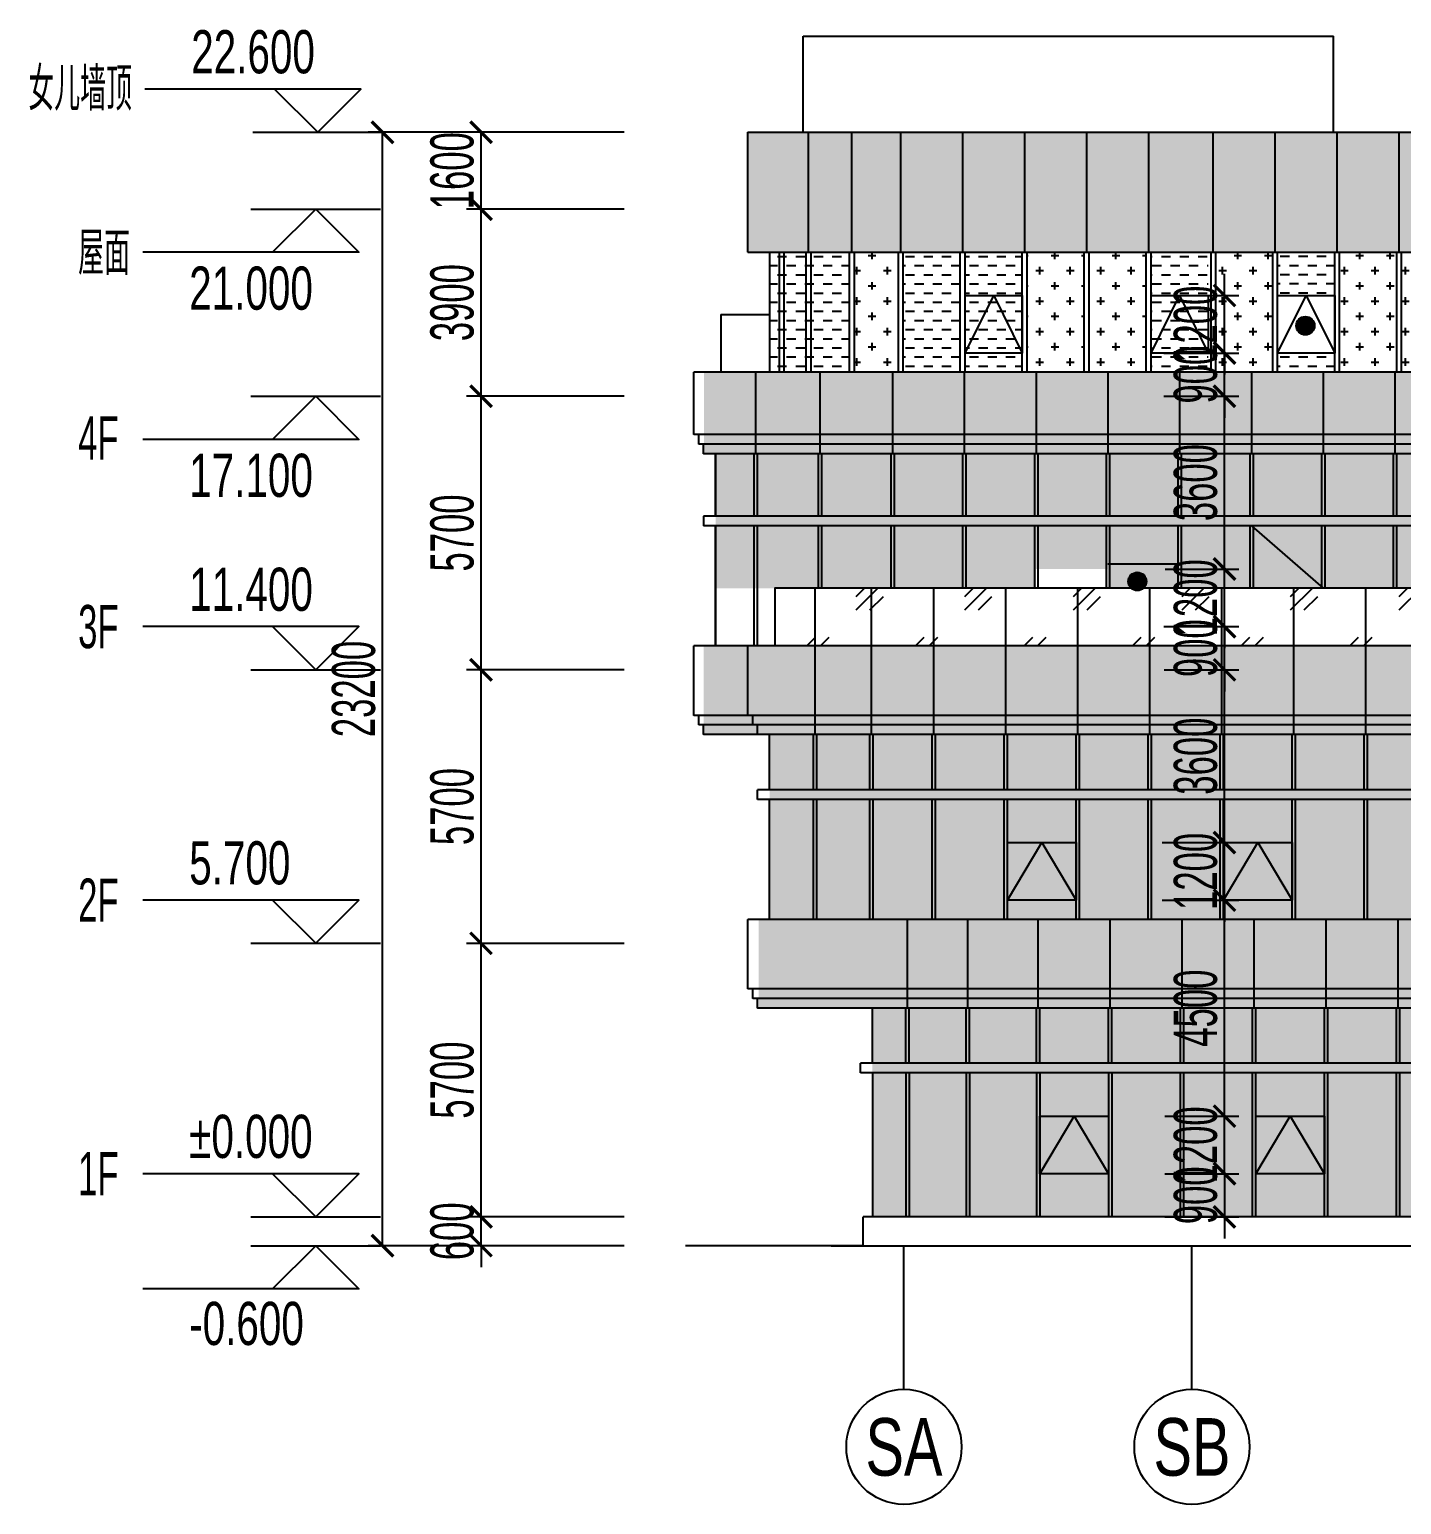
# Model space of a CAD drawing. Extents: x 1849385 to 2804940, y -773301 to -409130.
# Drawn here: x 2192906 to 2221490, y -601180 to -570446 of the extents above; entities that cross this region are included whole.
import ezdxf
from ezdxf.enums import TextEntityAlignment as Align

# ---------------------------------------------------------------- set-up
doc = ezdxf.new("R2010")
doc.units = 0
for name, color, linetype in [('#填充层', 8, 'Continuous'), ('#幕墙分格线-立面', 7, 'Continuous'), ('#文字', 2, 'Continuous'), ('#标注', 1, 'Continuous'), ('#结构边线+内凹外凸边线', 5, 'Continuous'), ('A-WALL-E', 7, 'Continuous'), ('dim', 7, 'Continuous'), ('L立面-粗线', 7, 'Continuous'), ('L立面-细线', 5, 'Continuous'), ('消防救援', 1, 'Continuous')]:
    doc.layers.add(name, color=color, linetype=linetype)
doc.styles.add('#文字', font='jrs.shx', dxfattribs={"width": 0.7, "bigfont": 'hztxt.shx'})
doc.styles.add('HZ', font='jrs.shx', dxfattribs={"width": 0.6, "bigfont": 'hztxt.shx'})
doc.styles.add('JHZX', font='jrs.shx', dxfattribs={"width": 0.6, "bigfont": 'jhz.shx'})
doc.styles.add('楷体', font='', dxfattribs={"width": 0.75})
doc.styles.get('楷体').set_extended_font_data('KaiTi_GB2312')
doc.dimstyles.new('JZBZ-300', dxfattribs={"dimscale": 300, "dimtxt": 3, "dimasz": 1.5, "dimexe": 1, "dimexo": 1, "dimgap": 0.5, "dimtad": 1, "dimdec": 0, "dimdsep": 46, "dimtxsty": 'JHZX', "dimblk1": 'ARCHTICK', "dimblk2": 'ARCHTICK', "dimsah": 1, "dimcen": 0, "dimclrd": 1, "dimclre": 1, "dimclrt": 2, "dimazin": 2, "dimtfac": 1, "dimtdec": 0, "dimtix": 1, "dimtmove": 0, "dimatfit": 3, "dimfxl": 0, "dimtolj": 1, "dimlwd": -1, "dimlwe": -1, "dimarcsym": 0})
pattern_1 = [(0, (-2211124.23, 595787.53), (317.5, 317.5), [158.75, -476.25]), (90, (-2211044.85, 595708.16), (-317.5, 317.5), [158.75, -476.25])]
pattern_2 = [(0, (-2207874.23, 572587.53), (190.5, 190.5), [190.5, -190.5])]

# ---------------------------------------------------------------- blocks, each defined once
blk = doc.blocks.new('*U6')
at = {"linetype": 'ByBlock'}
blk.add_line((0, -20), (0, -10.02375), dxfattribs=at)
blk.add_circle((0, -24), 4, dxfattribs=at)
at = {"color": 2, "linetype": 'ByBlock', "style": 'JHZX', "width": 0.75}
blk.add_attdef('AXES', text='', height=4, dxfattribs=at).set_placement((0, -24), align=Align.MIDDLE_CENTER)
blk = doc.blocks.new('A$C1BDD5639')
at = {"layer": '消防救援', "linetype": 'ByBlock'}
h = blk.add_hatch(color=256, dxfattribs=at)
h.dxf.hatch_style = 1
edge = h.paths.add_edge_path()
edge.add_arc((-283, 16), 191, 0, 360)
blk.add_circle((-283, 16), 191, dxfattribs=at)
blk = doc.blocks.new('A$C1b7c4d9e')
at = {"layer": '#标注', "color": 6, "ltscale": 300}
blk.add_lwpolyline([(-694, 0), (694, 0), (694, -1200), (-694, -1200)], close=True, dxfattribs=at)
blk.add_lwpolyline([(-694, -1200), (0, 0), (694, -1200)], dxfattribs=at)
blk = doc.blocks.new('A$C27fe7896')
at = {"layer": '#标注', "color": 6, "ltscale": 300}
for points in [[(-596, 0), (596, 0), (596, -1200), (-596, -1200), (-596, 0)], [(-596, -1200), (0, 0), (596, -1200)]]:
    blk.add_lwpolyline(points, dxfattribs=at)
blk = doc.blocks.new('A$C2a77c667')
at = {"layer": 'L立面-粗线'}
h = blk.add_hatch(dxfattribs=at)
h.set_pattern_fill('CROSS', color=8, scale=200)
h.set_pattern_definition(pattern_1)
h.paths.add_polyline_path([(-100, 20700), (-1038, 20700), (-1038, 18200), (-100, 18200)])
h = blk.add_hatch(dxfattribs=at)
h.set_pattern_fill('CROSS', color=8, scale=200)
h.set_pattern_definition(pattern_1)
h.paths.add_polyline_path([(3757, 20700), (2566, 20700), (2566, 18200), (3757, 18200)])
h = blk.add_hatch(dxfattribs=at)
h.set_pattern_fill('CROSS', color=8, scale=200)
h.set_pattern_definition(pattern_1)
h.paths.add_polyline_path([(5049, 20700), (3857, 20700), (3857, 18200), (5049, 18200)])
h = blk.add_hatch(dxfattribs=at)
h.set_pattern_fill('CROSS', color=8, scale=200)
h.set_pattern_definition(pattern_1)
h.paths.add_polyline_path([(7683, 20700), (6491, 20700), (6491, 18200), (7683, 18200)])
h = blk.add_hatch(dxfattribs=at)
h.set_pattern_fill('CROSS', color=8, scale=200)
h.set_pattern_definition(pattern_1)
h.paths.add_polyline_path([(10266, 20700), (9074, 20700), (9074, 18200), (10266, 18200)])
h = blk.add_hatch(dxfattribs=at)
h.set_pattern_fill('CROSS', color=8, scale=200)
h.set_pattern_definition(pattern_1)
h.paths.add_polyline_path([(11557, 20700), (10366, 20700), (10366, 18200), (11557, 18200)])
at = {"layer": '#幕墙分格线-立面'}
for p, q in [((-2100, 23200), (-2100, 25200)), ((-2100, 25200), (8950, 25200)), ((8950, 23200), (8950, 25200)), ((-3250, 20700), (-3250, 23200)), ((-3250, 23200), (46100, 23200)), ((-3250, 20700), (46100, 20700)), ((-2800, 20700), (-2800, 18200)), ((-2603, 20700), (-2603, 18200)), ((-2503, 20700), (-2503, 18200)), ((-2041, 20700), (-2041, 18200)), ((-1941, 20700), (-1941, 18200)), ((-1138, 20700), (-1138, 18200)), ((-1038, 20700), (-1038, 18200)), ((-117, 18200), (-117, 20700)), ((-17, 18200), (-17, 20700)), ((1174, 18200), (1174, 20700)), ((1274, 18200), (1274, 20700)), ((2466, 18200), (2466, 20700)), ((2566, 18200), (2566, 20700)), ((3757, 18200), (3757, 20700)), ((3857, 18200), (3857, 20700)), ((5049, 18200), (5049, 20700)), ((5149, 18200), (5149, 20700)), ((6391, 20700), (6391, 18200)), ((6491, 20700), (6491, 18200)), ((7683, 18200), (7683, 20700)), ((7783, 18200), (7783, 20700)), ((8974, 18200), (8974, 20700)), ((9074, 18200), (9074, 20700)), ((10266, 18200), (10266, 20700)), ((10366, 18200), (10366, 20700)), ((-3815, 19400), (-2800, 19400)), ((-3815, 19400), (-3815, 18200)), ((-4375, 16900), (-4375, 18200)), ((46100, 18200), (-4375, 18200)), ((-3096, 18200), (-3096, 16500)), ((-3096, 18200), (-3096, 16500)), ((-1750, 18200), (-1750, 16500)), ((-239, 18200), (-239, 16500)), ((1257, 18200), (1257, 16500)), ((2752, 18200), (2752, 16500)), ((4247, 18200), (4247, 16500)), ((5743, 18200), (5743, 16500)), ((7238, 18200), (7238, 16500)), ((8734, 18200), (8734, 16500)), ((10229, 18200), (10229, 16500)), ((46100, 16900), (-4375, 16900)), ((-4275, 16700), (-4275, 16900)), ((46045, 16700), (-4275, 16700)), ((-4175, 16500), (-4175, 16700)), ((45895, 16500), (-4175, 16500)), ((-3925, 15200), (-3925, 16500)), ((-3925, 16500), (-3925, 15200)), ((-3131, 16500), (-3131, 15200)), ((-3131, 16500), (-3131, 15200)), ((-3061, 16500), (-3061, 15200)), ((-3061, 16500), (-3061, 15200)), ((-1785, 16500), (-1785, 15200)), ((-1715, 16500), (-1715, 15200)), ((-274, 16500), (-274, 15200)), ((-204, 16500), (-204, 15200)), ((1222, 16500), (1222, 15200)), ((1292, 16500), (1292, 15200)), ((2717, 16500), (2717, 15200)), ((2787, 16500), (2787, 15200)), ((4212, 16500), (4212, 15200)), ((4282, 16500), (4282, 15200)), ((5708, 16500), (5708, 15200)), ((5778, 16500), (5778, 15200)), ((7203, 16500), (7203, 15200)), ((7273, 16500), (7273, 15200)), ((8699, 16500), (8699, 15200)), ((8769, 16500), (8769, 15200)), ((10194, 16500), (10194, 15200)), ((10264, 16500), (10264, 15200)), ((-4175, 15200), (-4175, 15000)), ((45900, 15200), (-4175, 15200)), ((45900, 15000), (-4175, 15000)), ((-3925, 12500), (-3925, 15000)), ((-3925, 15000), (-3925, 12500)), ((-3131, 15000), (-3131, 12500)), ((-3131, 15000), (-3131, 12500)), ((-3061, 15000), (-3061, 12500)), ((-3061, 15000), (-3061, 12500)), ((-1785, 15000), (-1785, 13700)), ((-1715, 15000), (-1715, 13700)), ((-274, 15000), (-274, 13700)), ((-204, 15000), (-204, 13700)), ((1222, 15000), (1222, 13700)), ((1292, 15000), (1292, 13700)), ((2717, 15000), (2717, 13700)), ((2787, 15000), (2787, 13700)), ((4212, 15000), (4212, 13700)), ((4282, 15000), (4282, 13700)), ((5708, 15000), (5708, 13700)), ((5778, 15000), (5778, 13700)), ((7203, 15000), (7203, 13700)), ((7273, 15000), (7273, 13700)), ((8699, 15000), (8699, 13700)), ((8769, 15000), (8769, 13700)), ((10194, 15000), (10194, 13700)), ((10264, 15000), (10264, 13700)), ((-1850, 12500), (-1850, 13700)), ((-678, 12500), (-678, 13700)), ((625, 12500), (625, 13700)), ((2125, 12500), (2125, 13700)), ((3625, 12500), (3625, 13700)), ((5125, 12500), (5125, 13700)), ((6625, 12500), (6625, 13700)), ((8125, 12500), (8125, 13700)), ((9625, 12500), (9625, 13700)), ((-4375, 11050), (-4375, 12500)), ((50200, 12500), (-4375, 12500)), ((-3250, 11050), (-3250, 12500)), ((-1850, 10650), (-1850, 12500)), ((-678, 10650), (-678, 12500)), ((625, 10650), (625, 12500)), ((2125, 10650), (2125, 12500)), ((3625, 10650), (3625, 12500)), ((5125, 10650), (5125, 12500)), ((6625, 10650), (6625, 12500)), ((8125, 10650), (8125, 12500)), ((9625, 10650), (9625, 12500)), ((50200, 11050), (-4375, 11050)), ((-4275, 10850), (-4275, 11050)), ((50200, 10850), (-4275, 10850)), ((-4175, 10650), (-4175, 10850)), ((-3150, 10850), (-3150, 11050)), ((-3050, 10650), (-3050, 10850)), ((50200, 10650), (-4175, 10650)), ((-2800, 9500), (-2800, 10650)), ((-1885, 9500), (-1885, 10650)), ((-1815, 9500), (-1815, 10650)), ((-713, 9500), (-713, 10650)), ((-643, 9500), (-643, 10650)), ((590, 9500), (590, 10650)), ((660, 9500), (660, 10650)), ((2090, 9500), (2090, 10650)), ((2160, 9500), (2160, 10650)), ((3590, 9500), (3590, 10650)), ((3660, 9500), (3660, 10650)), ((5090, 9500), (5090, 10650)), ((5160, 9500), (5160, 10650)), ((6590, 9500), (6590, 10650)), ((6660, 9500), (6660, 10650)), ((8090, 9500), (8090, 10650)), ((8160, 9500), (8160, 10650)), ((9590, 9500), (9590, 10650)), ((9660, 9500), (9660, 10650)), ((-3050, 9300), (-3050, 9500)), ((50194, 9500), (-3050, 9500)), ((-3050, 9300), (-3050, 9400)), ((50194, 9300), (-3050, 9300)), ((-2800, 6800), (-2800, 9300)), ((-1885, 6800), (-1885, 9300)), ((-1815, 6800), (-1815, 9300)), ((-713, 6800), (-713, 9300)), ((-643, 6800), (-643, 9300)), ((590, 6800), (590, 9300)), ((660, 6800), (660, 9300)), ((2090, 6800), (2090, 9300)), ((2160, 6800), (2160, 9300)), ((3590, 6800), (3590, 9300)), ((3660, 6800), (3660, 9300)), ((5090, 6800), (5090, 9300)), ((5160, 6800), (5160, 9300)), ((6590, 6800), (6590, 9300)), ((6660, 6800), (6660, 9300)), ((8090, 6800), (8090, 9300)), ((8160, 6800), (8160, 9300)), ((9590, 6800), (9590, 9300)), ((9660, 6800), (9660, 9300)), ((-3250, 5350), (-3250, 6800)), ((50200, 6800), (-3250, 6800)), ((71, 4950), (71, 6800)), ((1332, 4950), (1332, 6800)), ((2799, 4950), (2799, 6800)), ((4299, 4950), (4299, 6800)), ((5799, 4950), (5799, 6800)), ((7299, 4950), (7299, 6800)), ((8799, 4950), (8799, 6800)), ((10299, 4950), (10299, 6800)), ((50200, 5350), (-3250, 5350)), ((-3150, 5150), (-3150, 5350)), ((50200, 5150), (-3150, 5150)), ((-3050, 4950), (-3050, 5150)), ((50200, 4950), (-3050, 4950)), ((-658, 3800), (-658, 4950)), ((36, 3800), (36, 4950)), ((106, 3800), (106, 4950)), ((1297, 3800), (1297, 4950)), ((1367, 3800), (1367, 4950)), ((2764, 3800), (2764, 4950)), ((2834, 3800), (2834, 4950)), ((4264, 3800), (4264, 4950)), ((4334, 3800), (4334, 4950)), ((5764, 3800), (5764, 4950)), ((5834, 3800), (5834, 4950)), ((7264, 3800), (7264, 4950)), ((7334, 3800), (7334, 4950)), ((8764, 3800), (8764, 4950)), ((8834, 3800), (8834, 4950)), ((10264, 3800), (10264, 4950)), ((10334, 3800), (10334, 4950)), ((-908, 3600), (-908, 3800)), ((-908, 3600), (-908, 3800)), ((50200, 3800), (-908, 3800)), ((50200, 3800), (-908, 3800)), ((50200, 3600), (-908, 3600)), ((-658, 3600), (-658, 600)), ((36, 3600), (36, 600)), ((106, 3600), (106, 600)), ((1297, 3600), (1297, 600)), ((1367, 3600), (1367, 600)), ((2764, 3600), (2764, 600)), ((2834, 3600), (2834, 600)), ((4264, 3600), (4264, 600)), ((4334, 3600), (4334, 600)), ((5764, 600), (5764, 3600)), ((5834, 600), (5834, 3600)), ((7264, 600), (7264, 3600)), ((7334, 600), (7334, 3600)), ((8764, 600), (8764, 3600)), ((8834, 600), (8834, 3600)), ((10264, 600), (10264, 3600)), ((10334, 600), (10334, 3600)), ((99187, 600), (-848, 600)), ((-848, 0), (-848, 600))]:
    blk.add_line(p, q, dxfattribs=at)
for points in [[(50200, 13700), (-2690, 13700), (-2690, 12500)], [(-848, 0), (-4554, 0)]]:
    blk.add_lwpolyline(points, dxfattribs=at)
at = {"layer": 'A-WALL-E'}
blk.add_line((-1516, 0), (116157, 0), dxfattribs=at)
at = {"layer": 'dim', "ltscale": 300}
for points in [[(-1991, 20700), (-1991, 23200)], [(-1088, 20700), (-1088, 23200)], [(-67, 20700), (-67, 23200)], [(1224, 20700), (1224, 23200)], [(2516, 20700), (2516, 23200)], [(3807, 20700), (3807, 23200)], [(5099, 20700), (5099, 23200)], [(6441, 20700), (6441, 23200)], [(7733, 20700), (7733, 23200)], [(9024, 20700), (9024, 23200)], [(10316, 20700), (10316, 23200)]]:
    blk.add_lwpolyline(points, dxfattribs=at)
at = {"layer": '#幕墙分格线-立面', "color": 6, "ltscale": 300}
for p in [(1870, 19800), (5744, 19800), (8378, 19800)]:
    blk.add_blockref('A$C27fe7896', p, dxfattribs=at)
at = {"layer": '#幕墙分格线-立面', "color": 6, "ltscale": 300, "xscale": 1.030259365994236}
for p in [(2875, 8400), (7375, 8400), (3549, 2700), (8049, 2700)]:
    blk.add_blockref('A$C1b7c4d9e', p, dxfattribs=at)
at = {"layer": '消防救援', "linetype": 'ByBlock', "rotation": 270}
for p in [(8347, 18886), (4846, 13557)]:
    blk.add_blockref('A$C1BDD5639', p, dxfattribs=at)
blk = doc.blocks.new('tc2')
at = {"layer": '#填充层', "ltscale": 5}
h = blk.add_hatch(dxfattribs=at)
h.set_pattern_fill('DOTS', color=256, scale=200)
h.set_pattern_definition([(0, (-2207874.23, 572587.53), (158.75, 317.5), [0, -317.5])])
h.paths.add_polyline_path([(107854, -18250), (223, -18250), (223, -16400), (107854, -16400)])
h.paths.add_polyline_path([(-925, -12550), (107775, -12550), (107775, -10680), (-925, -10680)])
h.paths.add_polyline_path([(49145, -6700), (-918, -6700), (-918, -5000), (49145, -5000)])
h.paths.add_polyline_path([(0, 0), (49350, 0), (49350, -2500), (0, -2500)])
h = blk.add_hatch(dxfattribs=at)
h.set_pattern_fill('玻璃1', color=256, scale=200)
h.set_pattern_definition([(45, (-2207874.2, 572667.5), (-979.76716, 979.76716), [448, -1152]), (45, (-2207682.2, 572747.5), (-979.76716, 979.76716), [192, -1408]), (45, (-2207874.2, 572747.5), (-979.76716, 979.76716), [320, -1280]), (45, (-2207778.2, 572667.5), (1074.8023, -1074.8023), [400, -1200]), (45, (-2207874.2, 572587.5), (-979.76716, 979.76716), [640, -960]), (45, (-2207874.2, 572827.5), (-979.76716, 979.76716), [160, -1440])])
h.paths.add_polyline_path([(107594, -16400), (450, -16400), (450, -12550), (107594, -12550)])
h.paths.add_polyline_path([(59690, -22600), (67190, -22600)], flags=17)
h.paths.add_polyline_path([(28584, -18276), (28584, -19400), (25584, -19387), (25584, -18263)], flags=16)
h.paths.add_polyline_path([(75576, -5898), (75576, -7900), (98041, -7900), (98041, -5900), (99541, -5900), (99541, -7900), (105374, -7900), (105374, -2500), (53498, -2500), (53498, -7900), (74105, -7900), (74105, -5898)])
h.paths.add_polyline_path([(6002, -9500), (6002, -9100), (7497, -9100), (7497, -9500), (31423, -9500), (31423, -9100), (32918, -9100), (32918, -9500), (49026, -9500), (49026, -6700), (-675, -6700), (-675, -9500)])
h.paths.add_polyline_path([(56725, -22350), (56725, -21350), (59655, -21350), (59655, -22350)], flags=16)
h.paths.add_polyline_path([(61190, -22350), (61190, -20850), (68690, -20850), (68690, -22350)])
h.paths.add_polyline_path([(22549, -19600), (22549, -22600), (51049, -22600), (51049, -19600), (52729, -19600), (52729, -22600), (101641, -22600), (101641, -19600), (102189, -19600), (102189, -22600), (103930, -22600), (103930, -18250), (2592, -18250), (2592, -22600), (20869, -22600), (20869, -19600)])
at = {"layer": '#填充层'}
h = blk.add_hatch(dxfattribs=at)
h.set_pattern_fill('DASH', color=256, scale=200, style=0)
h.set_pattern_definition(pattern_2)
h.paths.add_polyline_path([(450, -2500), (2112, -2500), (2112, -5000), (450, -5000)])
h = blk.add_hatch(dxfattribs=at)
h.set_pattern_fill('DASH', color=256, scale=200, style=0)
h.set_pattern_definition(pattern_2)
h.paths.add_polyline_path([(3233, -2500), (4424, -2500), (4424, -5000), (3233, -5000)])
h = blk.add_hatch(dxfattribs=at)
h.set_pattern_fill('DASH', color=256, scale=200, style=0)
h.set_pattern_definition(pattern_2)
h.paths.add_polyline_path([(4524, -2500), (5716, -2500), (5716, -5000), (4524, -5000)])
h = blk.add_hatch(dxfattribs=at)
h.set_pattern_fill('DASH', color=256, scale=200, style=0)
h.set_pattern_definition(pattern_2)
h.paths.add_polyline_path([(8399, -2500), (9590, -2500), (9590, -5000), (8399, -5000)])
h = blk.add_hatch(dxfattribs=at)
h.set_pattern_fill('DASH', color=256, scale=200, style=0)
h.set_pattern_definition([(0, (-2207874.23, 574687.53), (190.5, 190.5), [190.5, -190.5])])
h.paths.add_polyline_path([(11033, -2500), (12224, -2500), (12224, -3400), (11033, -3400)])
h = blk.add_hatch(dxfattribs=at)
h.set_pattern_fill('DASH', color=256, scale=200, style=0)
h.set_pattern_definition(pattern_2)
h.paths.add_polyline_path([(11033, -4600), (12224, -4600), (12224, -5000), (11033, -5000)])
at = {"layer": '#填充层', "ltscale": 5}
h = blk.add_hatch(dxfattribs=at)
h.set_pattern_fill('玻璃A', color=256, scale=200)
h.set_pattern_definition([(45, (-2207874.2, 572587.5), (-1131.3708, 1131.3708), [800, -800]), (45, (-2207874.2, 572870.4), (-1131.3708, 1131.3708), [400, -1200]), (45, (-2207591.4, 572587.5), (-1131.3708, 1131.3708), [400, -1200])])
h.paths.add_polyline_path([(560, -9500), (79220, -9500), (79220, -10700), (560, -10700)])
blk = doc.blocks.new('LEVEL')
blk.add_line((9, 0), (0, 0))
blk.add_lwpolyline([(7.5, 3), (4.5, 0), (1.5, 3), (16.5, 3)])
at = {"style": '楷体', "width": 0.75}
blk.add_attdef('LEVEL', text='', height=3.5, dxfattribs=at).set_placement((9.33, 5.59), align=Align.MIDDLE_CENTER)
blk.add_attdef('FLOOR', text='', height=3.5, dxfattribs=at).set_placement((17.5, 3), align=Align.MIDDLE_LEFT)
blk = doc.blocks.new('_ARCHTICK')
at = {"color": 0, "linetype": 'ByBlock', "const_width": 0.15}
blk.add_lwpolyline([(-0.5, -0.5), (0.5, 0.5)], dxfattribs=at)
blk = doc.blocks.new('*D57')
at = {"layer": '#标注', "color": 1, "ltscale": 300, "transparency": 16777216}
for p, q in [((2202313, -595188), (2202313, -594738)), ((2205293, -595188), (2202013, -595188)), ((2202313, -595788), (2202313, -595188)), ((2205293, -595788), (2202013, -595788)), ((2202313, -595788), (2202313, -596238))]:
    blk.add_line(p, q, dxfattribs=at)
at = {"layer": 'Defpoints', "color": 0, "ltscale": 300, "transparency": 16777216}
for p in [(2202313, -595188), (2205593, -595188), (2205593, -595788)]:
    blk.add_point(p, dxfattribs=at)
at = {"layer": '#标注', "color": 1, "ltscale": 300, "transparency": 16777216, "xscale": 450, "yscale": 450, "zscale": 450}
for p, rotation in [((2202313, -595188), 270), ((2202313, -595788), 90)]:
    blk.add_blockref('_ARCHTICK', p, dxfattribs=dict(at, rotation=rotation))
at = {"layer": '#标注', "color": 2, "ltscale": 300, "transparency": 16777216, "insert": (2201713, -595488), "char_height": 900, "attachment_point": 5, "rotation": 90, "style": 'JHZX'}
blk.add_mtext('\\A1;600', dxfattribs=at)
blk = doc.blocks.new('*D58')
at = {"layer": '#标注', "color": 1, "ltscale": 300, "transparency": 16777216}
for p, q in [((2205293, -589488), (2202013, -589488)), ((2202313, -595188), (2202313, -589488)), ((2205293, -595188), (2202013, -595188))]:
    blk.add_line(p, q, dxfattribs=at)
at = {"layer": 'Defpoints', "color": 0, "ltscale": 300, "transparency": 16777216}
for p in [(2202313, -589488), (2205593, -589488), (2205593, -595188)]:
    blk.add_point(p, dxfattribs=at)
at = {"layer": '#标注', "color": 1, "ltscale": 300, "transparency": 16777216, "xscale": 450, "yscale": 450, "zscale": 450}
for p, rotation in [((2202313, -589488), 90), ((2202313, -595188), 270)]:
    blk.add_blockref('_ARCHTICK', p, dxfattribs=dict(at, rotation=rotation))
at = {"layer": '#标注', "color": 2, "ltscale": 300, "transparency": 16777216, "insert": (2201713, -592338), "char_height": 900, "attachment_point": 5, "rotation": 90, "style": 'JHZX'}
blk.add_mtext('\\A1;5700', dxfattribs=at)
blk = doc.blocks.new('*D59')
at = {"layer": '#标注', "color": 1, "ltscale": 300, "transparency": 16777216}
for p, q in [((2205293, -583788), (2202013, -583788)), ((2202313, -589488), (2202313, -583788)), ((2205293, -589488), (2202013, -589488))]:
    blk.add_line(p, q, dxfattribs=at)
at = {"layer": 'Defpoints', "color": 0, "ltscale": 300, "transparency": 16777216}
for p in [(2202313, -583788), (2205593, -583788), (2205593, -589488)]:
    blk.add_point(p, dxfattribs=at)
at = {"layer": '#标注', "color": 1, "ltscale": 300, "transparency": 16777216, "xscale": 450, "yscale": 450, "zscale": 450}
for p, rotation in [((2202313, -583788), 90), ((2202313, -589488), 270)]:
    blk.add_blockref('_ARCHTICK', p, dxfattribs=dict(at, rotation=rotation))
at = {"layer": '#标注', "color": 2, "ltscale": 300, "transparency": 16777216, "insert": (2201713, -586638), "char_height": 900, "attachment_point": 5, "rotation": 90, "style": 'JHZX'}
blk.add_mtext('\\A1;5700', dxfattribs=at)
blk = doc.blocks.new('*D60')
at = {"layer": '#标注', "color": 1, "ltscale": 300, "transparency": 16777216}
for p, q in [((2205293, -578088), (2202013, -578088)), ((2202313, -583788), (2202313, -578088)), ((2205293, -583788), (2202013, -583788))]:
    blk.add_line(p, q, dxfattribs=at)
at = {"layer": 'Defpoints', "color": 0, "ltscale": 300, "transparency": 16777216}
for p in [(2202313, -578088), (2205593, -578088), (2205593, -583788)]:
    blk.add_point(p, dxfattribs=at)
at = {"layer": '#标注', "color": 1, "ltscale": 300, "transparency": 16777216, "xscale": 450, "yscale": 450, "zscale": 450}
for p, rotation in [((2202313, -578088), 90), ((2202313, -583788), 270)]:
    blk.add_blockref('_ARCHTICK', p, dxfattribs=dict(at, rotation=rotation))
at = {"layer": '#标注', "color": 2, "ltscale": 300, "transparency": 16777216, "insert": (2201713, -580938), "char_height": 900, "attachment_point": 5, "rotation": 90, "style": 'JHZX'}
blk.add_mtext('\\A1;5700', dxfattribs=at)
blk = doc.blocks.new('*D61')
at = {"layer": '#标注', "color": 1, "ltscale": 300, "transparency": 16777216}
for p, q in [((2205293, -574188), (2202013, -574188)), ((2202313, -578088), (2202313, -574188)), ((2205293, -578088), (2202013, -578088))]:
    blk.add_line(p, q, dxfattribs=at)
at = {"layer": 'Defpoints', "color": 0, "ltscale": 300, "transparency": 16777216}
for p in [(2202313, -574188), (2205593, -574188), (2205593, -578088)]:
    blk.add_point(p, dxfattribs=at)
at = {"layer": '#标注', "color": 1, "ltscale": 300, "transparency": 16777216, "xscale": 450, "yscale": 450, "zscale": 450}
for p, rotation in [((2202313, -574188), 90), ((2202313, -578088), 270)]:
    blk.add_blockref('_ARCHTICK', p, dxfattribs=dict(at, rotation=rotation))
at = {"layer": '#标注', "color": 2, "ltscale": 300, "transparency": 16777216, "insert": (2201713, -576138), "char_height": 900, "attachment_point": 5, "rotation": 90, "style": 'JHZX'}
blk.add_mtext('\\A1;3900', dxfattribs=at)
blk = doc.blocks.new('*D62')
at = {"layer": '#标注', "color": 1, "ltscale": 300, "transparency": 16777216}
for p, q in [((2205293, -572588), (2202013, -572588)), ((2202313, -574188), (2202313, -572588)), ((2205293, -574188), (2202013, -574188))]:
    blk.add_line(p, q, dxfattribs=at)
at = {"layer": 'Defpoints', "color": 0, "ltscale": 300, "transparency": 16777216}
for p in [(2202313, -572588), (2205593, -572588), (2205593, -574188)]:
    blk.add_point(p, dxfattribs=at)
at = {"layer": '#标注', "color": 1, "ltscale": 300, "transparency": 16777216, "xscale": 450, "yscale": 450, "zscale": 450}
for p, rotation in [((2202313, -572588), 90), ((2202313, -574188), 270)]:
    blk.add_blockref('_ARCHTICK', p, dxfattribs=dict(at, rotation=rotation))
at = {"layer": '#标注', "color": 2, "ltscale": 300, "transparency": 16777216, "insert": (2201713, -573388), "char_height": 900, "attachment_point": 5, "rotation": 90, "style": 'JHZX'}
blk.add_mtext('\\A1;1600', dxfattribs=at)
blk = doc.blocks.new('*D63')
at = {"layer": '#标注', "color": 1, "ltscale": 300, "transparency": 16777216}
for p, q in [((2202013, -572588), (2199961, -572588)), ((2200261, -595788), (2200261, -572588)), ((2202013, -595788), (2199961, -595788))]:
    blk.add_line(p, q, dxfattribs=at)
at = {"layer": 'Defpoints', "color": 0, "ltscale": 300, "transparency": 16777216}
for p in [(2200261, -572588), (2202313, -572588), (2202313, -595788)]:
    blk.add_point(p, dxfattribs=at)
at = {"layer": '#标注', "color": 1, "ltscale": 300, "transparency": 16777216, "xscale": 450, "yscale": 450, "zscale": 450}
for p, rotation in [((2200261, -572588), 90), ((2200261, -595788), 270)]:
    blk.add_blockref('_ARCHTICK', p, dxfattribs=dict(at, rotation=rotation))
at = {"layer": '#标注', "color": 2, "ltscale": 300, "transparency": 16777216, "insert": (2199661, -584188), "char_height": 900, "attachment_point": 5, "rotation": 90, "style": 'JHZX'}
blk.add_mtext('\\A1;23200', dxfattribs=at)
blk = doc.blocks.new('*D71')
at = {"layer": '#标注', "color": 1, "ltscale": 300, "transparency": 16777216}
for p, q in [((2221429, -594288), (2221429, -593838)), ((2220188, -594288), (2221729, -594288)), ((2221429, -594288), (2221429, -595188)), ((2220188, -595188), (2221729, -595188)), ((2221429, -595188), (2221429, -595638))]:
    blk.add_line(p, q, dxfattribs=at)
at = {"layer": 'Defpoints', "color": 0, "ltscale": 300, "transparency": 16777216}
for p in [(2219888, -594288), (2219888, -595188), (2221429, -595188)]:
    blk.add_point(p, dxfattribs=at)
at = {"layer": '#标注', "color": 1, "ltscale": 300, "transparency": 16777216, "xscale": 450, "yscale": 450, "zscale": 450}
for p, rotation in [((2221429, -594288), 270), ((2221429, -595188), 90)]:
    blk.add_blockref('_ARCHTICK', p, dxfattribs=dict(at, rotation=rotation))
at = {"layer": '#标注', "color": 2, "ltscale": 300, "transparency": 16777216, "insert": (2220829, -594738), "char_height": 900, "attachment_point": 5, "rotation": 90, "style": 'JHZX'}
blk.add_mtext('\\A1;900', dxfattribs=at)
blk = doc.blocks.new('*D72')
at = {"layer": '#标注', "color": 1, "ltscale": 300, "transparency": 16777216}
for p, q in [((2221429, -593088), (2221429, -592638)), ((2220188, -593088), (2221729, -593088)), ((2221429, -594288), (2221429, -593088)), ((2220188, -594288), (2221729, -594288)), ((2221429, -594288), (2221429, -594738))]:
    blk.add_line(p, q, dxfattribs=at)
at = {"layer": 'Defpoints', "color": 0, "ltscale": 300, "transparency": 16777216}
for p in [(2219888, -593088), (2221429, -593088), (2219888, -594288)]:
    blk.add_point(p, dxfattribs=at)
at = {"layer": '#标注', "color": 1, "ltscale": 300, "transparency": 16777216, "xscale": 450, "yscale": 450, "zscale": 450}
for p, rotation in [((2221429, -593088), 270), ((2221429, -594288), 90)]:
    blk.add_blockref('_ARCHTICK', p, dxfattribs=dict(at, rotation=rotation))
at = {"layer": '#标注', "color": 2, "ltscale": 300, "transparency": 16777216, "insert": (2220829, -593688), "char_height": 900, "attachment_point": 5, "rotation": 90, "style": 'JHZX'}
blk.add_mtext('\\A1;1200', dxfattribs=at)
blk = doc.blocks.new('*D73')
at = {"layer": '#标注', "color": 1, "ltscale": 300, "transparency": 16777216}
for p, q in [((2220131, -588588), (2221729, -588588)), ((2221429, -593088), (2221429, -588588)), ((2220188, -593088), (2221729, -593088))]:
    blk.add_line(p, q, dxfattribs=at)
at = {"layer": 'Defpoints', "color": 0, "ltscale": 300, "transparency": 16777216}
for p in [(2219831, -588588), (2221429, -588588), (2219888, -593088)]:
    blk.add_point(p, dxfattribs=at)
at = {"layer": '#标注', "color": 1, "ltscale": 300, "transparency": 16777216, "xscale": 450, "yscale": 450, "zscale": 450}
for p, rotation in [((2221429, -588588), 90), ((2221429, -593088), 270)]:
    blk.add_blockref('_ARCHTICK', p, dxfattribs=dict(at, rotation=rotation))
at = {"layer": '#标注', "color": 2, "ltscale": 300, "transparency": 16777216, "insert": (2220829, -590838), "char_height": 900, "attachment_point": 5, "rotation": 90, "style": 'JHZX'}
blk.add_mtext('\\A1;4500', dxfattribs=at)
blk = doc.blocks.new('*D74')
at = {"layer": '#标注', "color": 1, "ltscale": 300, "transparency": 16777216}
for p, q in [((2221429, -587388), (2221429, -586938)), ((2220131, -587388), (2221729, -587388)), ((2221429, -588588), (2221429, -587388)), ((2220131, -588588), (2221729, -588588)), ((2221429, -588588), (2221429, -589038))]:
    blk.add_line(p, q, dxfattribs=at)
at = {"layer": 'Defpoints', "color": 0, "ltscale": 300, "transparency": 16777216}
for p in [(2219831, -587388), (2221429, -587388), (2219831, -588588)]:
    blk.add_point(p, dxfattribs=at)
at = {"layer": '#标注', "color": 1, "ltscale": 300, "transparency": 16777216, "xscale": 450, "yscale": 450, "zscale": 450}
for p, rotation in [((2221429, -587388), 270), ((2221429, -588588), 90)]:
    blk.add_blockref('_ARCHTICK', p, dxfattribs=dict(at, rotation=rotation))
at = {"layer": '#标注', "color": 2, "ltscale": 300, "transparency": 16777216, "insert": (2220829, -587988), "char_height": 900, "attachment_point": 5, "rotation": 90, "style": 'JHZX'}
blk.add_mtext('\\A1;1200', dxfattribs=at)
blk = doc.blocks.new('*D75')
at = {"layer": '#标注', "color": 1, "ltscale": 300, "transparency": 16777216}
for p, q in [((2220170, -583788), (2221729, -583788)), ((2221429, -587388), (2221429, -583788)), ((2220131, -587388), (2221729, -587388))]:
    blk.add_line(p, q, dxfattribs=at)
at = {"layer": 'Defpoints', "color": 0, "ltscale": 300, "transparency": 16777216}
for p in [(2219870, -583788), (2221429, -583788), (2219831, -587388)]:
    blk.add_point(p, dxfattribs=at)
at = {"layer": '#标注', "color": 1, "ltscale": 300, "transparency": 16777216, "xscale": 450, "yscale": 450, "zscale": 450}
for p, rotation in [((2221429, -583788), 90), ((2221429, -587388), 270)]:
    blk.add_blockref('_ARCHTICK', p, dxfattribs=dict(at, rotation=rotation))
at = {"layer": '#标注', "color": 2, "ltscale": 300, "transparency": 16777216, "insert": (2220829, -585588), "char_height": 900, "attachment_point": 5, "rotation": 90, "style": 'JHZX'}
blk.add_mtext('\\A1;3600', dxfattribs=at)
blk = doc.blocks.new('*D76')
at = {"layer": '#标注', "color": 1, "ltscale": 300, "transparency": 16777216}
for p, q in [((2221429, -582888), (2221429, -582438)), ((2220167, -582888), (2221729, -582888)), ((2221429, -583788), (2221429, -582888)), ((2220170, -583788), (2221729, -583788)), ((2221429, -583788), (2221429, -584238))]:
    blk.add_line(p, q, dxfattribs=at)
at = {"layer": 'Defpoints', "color": 0, "ltscale": 300, "transparency": 16777216}
for p in [(2219867, -582888), (2221429, -582888), (2219870, -583788)]:
    blk.add_point(p, dxfattribs=at)
at = {"layer": '#标注', "color": 1, "ltscale": 300, "transparency": 16777216, "xscale": 450, "yscale": 450, "zscale": 450}
for p, rotation in [((2221429, -582888), 270), ((2221429, -583788), 90)]:
    blk.add_blockref('_ARCHTICK', p, dxfattribs=dict(at, rotation=rotation))
at = {"layer": '#标注', "color": 2, "ltscale": 300, "transparency": 16777216, "insert": (2220829, -583338), "char_height": 900, "attachment_point": 5, "rotation": 90, "style": 'JHZX'}
blk.add_mtext('\\A1;900', dxfattribs=at)
blk = doc.blocks.new('*D77')
at = {"layer": '#标注', "color": 1, "ltscale": 300, "transparency": 16777216}
for p, q in [((2221429, -581688), (2221429, -581238)), ((2220193, -581688), (2221729, -581688)), ((2221429, -582888), (2221429, -581688)), ((2220167, -582888), (2221729, -582888)), ((2221429, -582888), (2221429, -583338))]:
    blk.add_line(p, q, dxfattribs=at)
at = {"layer": 'Defpoints', "color": 0, "ltscale": 300, "transparency": 16777216}
for p in [(2219893, -581688), (2221429, -581688), (2219867, -582888)]:
    blk.add_point(p, dxfattribs=at)
at = {"layer": '#标注', "color": 1, "ltscale": 300, "transparency": 16777216, "xscale": 450, "yscale": 450, "zscale": 450}
for p, rotation in [((2221429, -581688), 270), ((2221429, -582888), 90)]:
    blk.add_blockref('_ARCHTICK', p, dxfattribs=dict(at, rotation=rotation))
at = {"layer": '#标注', "color": 2, "ltscale": 300, "transparency": 16777216, "insert": (2220829, -582288), "char_height": 900, "attachment_point": 5, "rotation": 90, "style": 'JHZX'}
blk.add_mtext('\\A1;1200', dxfattribs=at)
blk = doc.blocks.new('*D78')
at = {"layer": '#标注', "color": 1, "ltscale": 300, "transparency": 16777216}
for p, q in [((2220167, -578088), (2221729, -578088)), ((2221429, -581688), (2221429, -578088)), ((2220193, -581688), (2221729, -581688))]:
    blk.add_line(p, q, dxfattribs=at)
at = {"layer": 'Defpoints', "color": 0, "ltscale": 300, "transparency": 16777216}
for p in [(2219867, -578088), (2221429, -578088), (2219893, -581688)]:
    blk.add_point(p, dxfattribs=at)
at = {"layer": '#标注', "color": 1, "ltscale": 300, "transparency": 16777216, "xscale": 450, "yscale": 450, "zscale": 450}
for p, rotation in [((2221429, -578088), 90), ((2221429, -581688), 270)]:
    blk.add_blockref('_ARCHTICK', p, dxfattribs=dict(at, rotation=rotation))
at = {"layer": '#标注', "color": 2, "ltscale": 300, "transparency": 16777216, "insert": (2220829, -579888), "char_height": 900, "attachment_point": 5, "rotation": 90, "style": 'JHZX'}
blk.add_mtext('\\A1;3600', dxfattribs=at)
blk = doc.blocks.new('*D79')
at = {"layer": '#标注', "color": 1, "ltscale": 300, "transparency": 16777216}
for p, q in [((2221429, -577188), (2221429, -576738)), ((2220167, -577188), (2221729, -577188)), ((2221429, -578088), (2221429, -577188)), ((2220167, -578088), (2221729, -578088)), ((2221429, -578088), (2221429, -578538))]:
    blk.add_line(p, q, dxfattribs=at)
at = {"layer": 'Defpoints', "color": 0, "ltscale": 300, "transparency": 16777216}
for p in [(2219867, -577188), (2221429, -577188), (2219867, -578088)]:
    blk.add_point(p, dxfattribs=at)
at = {"layer": '#标注', "color": 1, "ltscale": 300, "transparency": 16777216, "xscale": 450, "yscale": 450, "zscale": 450}
for p, rotation in [((2221429, -577188), 270), ((2221429, -578088), 90)]:
    blk.add_blockref('_ARCHTICK', p, dxfattribs=dict(at, rotation=rotation))
at = {"layer": '#标注', "color": 2, "ltscale": 300, "transparency": 16777216, "insert": (2220829, -577638), "char_height": 900, "attachment_point": 5, "rotation": 90, "style": 'JHZX'}
blk.add_mtext('\\A1;900', dxfattribs=at)
blk = doc.blocks.new('*D80')
at = {"layer": '#标注', "color": 1, "ltscale": 300, "transparency": 16777216}
for p, q in [((2221429, -575988), (2221429, -575538)), ((2220167, -575988), (2221729, -575988)), ((2221429, -577188), (2221429, -575988)), ((2220167, -577188), (2221729, -577188)), ((2221429, -577188), (2221429, -577638))]:
    blk.add_line(p, q, dxfattribs=at)
at = {"layer": 'Defpoints', "color": 0, "ltscale": 300, "transparency": 16777216}
for p in [(2219867, -575988), (2221429, -575988), (2219867, -577188)]:
    blk.add_point(p, dxfattribs=at)
at = {"layer": '#标注', "color": 1, "ltscale": 300, "transparency": 16777216, "xscale": 450, "yscale": 450, "zscale": 450}
for p, rotation in [((2221429, -575988), 270), ((2221429, -577188), 90)]:
    blk.add_blockref('_ARCHTICK', p, dxfattribs=dict(at, rotation=rotation))
at = {"layer": '#标注', "color": 2, "ltscale": 300, "transparency": 16777216, "insert": (2220829, -576588), "char_height": 900, "attachment_point": 5, "rotation": 90, "style": 'JHZX'}
blk.add_mtext('\\A1;1200', dxfattribs=at)
blk = doc.blocks.new('A$C864a3043')
at = {"layer": 'L立面-细线', "color": 7}
blk.add_line((9928, 1300), (11424, 0), dxfattribs=at)
at = {"layer": 'L立面-细线', "color": 6}
for points in [[(8433, 500), (6937, 500)], [(15910, 500), (14414, 500)], [(15451, 0), (15164, 500), (14876, 0)], [(20396, 500), (18900, 500)], [(19937, 0), (19650, 500), (19362, 0)], [(23386, 500), (21891, 500)], [(22928, 0), (22641, 500), (22352, 0)], [(29368, 500), (26377, 500)], [(27414, 0), (27127, 500), (26838, 0)], [(30863, 500), (29368, 500)], [(30404, 0), (30118, 500), (29829, 0)], [(35349, 500), (33854, 500)], [(34890, 0), (34604, 500), (34315, 0)], [(38340, 500), (36844, 500)], [(37881, 0), (37594, 500), (37306, 0)], [(42826, 500), (41330, 500)], [(42367, 0), (42080, 500), (41792, 0)], [(45816, 500), (44321, 500)], [(45357, 0), (45071, 500), (44782, 0)]]:
    blk.add_lwpolyline(points, dxfattribs=at)
blk = doc.blocks.new('fksmfs')
at = {"layer": '#标注'}
ref = blk.add_blockref('LEVEL', (-5331.8, 23200), dxfattribs=dict(at, xscale=-300, yscale=300, zscale=300))
ref.add_attrib('LEVEL', '22.600', dxfattribs={"layer": '#文字', "height": 900, "style": '#文字', "width": 0.7}).set_placement((-9317.7, 24877.8), align=Align.MIDDLE_LEFT)
ref.add_attrib('FLOOR', '女儿墙顶', dxfattribs={"layer": '#文字', "height": 900, "style": 'HZ', "width": 0.6}).set_placement((-11631.8, 24100), align=Align.MIDDLE_CENTER)
ref = blk.add_blockref('LEVEL', (-5373.8, 21600), dxfattribs=dict(at, xscale=300, yscale=300, zscale=300, rotation=180))
ref.add_attrib('LEVEL', '21.000', dxfattribs={"layer": '#文字', "height": 900, "style": '#文字', "width": 0.7}).set_placement((-9359.7, 19952.2), align=Align.MIDDLE_LEFT)
ref.add_attrib('FLOOR', '屋面', dxfattribs={"layer": '#文字', "height": 900, "style": 'HZ', "width": 0.6}).set_placement((-11673.8, 20678.7), align=Align.MIDDLE_LEFT)
ref = blk.add_blockref('LEVEL', (-5373.8, 17700), dxfattribs=dict(at, xscale=300, yscale=300, zscale=300, rotation=180.000000000011))
ref.add_attrib('LEVEL', '17.100', dxfattribs={"layer": '#文字', "height": 900, "style": '#文字', "width": 0.7}).set_placement((-9359.7, 16052.2), align=Align.MIDDLE_LEFT)
ref.add_attrib('FLOOR', '4F', dxfattribs={"layer": '#文字', "height": 900, "style": 'HZ', "width": 0.6}).set_placement((-11673.8, 16830), align=Align.MIDDLE_LEFT)
ref = blk.add_blockref('LEVEL', (-5373.8, 12000), dxfattribs=dict(at, xscale=-300, yscale=300, zscale=300))
ref.add_attrib('LEVEL', '11.400', dxfattribs={"layer": '#文字', "height": 900, "style": '#文字', "width": 0.7}).set_placement((-9359.7, 13677.8), align=Align.MIDDLE_LEFT)
ref.add_attrib('FLOOR', '3F', dxfattribs={"layer": '#文字', "height": 900, "style": 'HZ', "width": 0.6}).set_placement((-11673.8, 12900), align=Align.MIDDLE_LEFT)
ref = blk.add_blockref('LEVEL', (-5373.8, 6300), dxfattribs=dict(at, xscale=-300, yscale=300, zscale=300))
ref.add_attrib('LEVEL', '5.700', dxfattribs={"layer": '#文字', "height": 900, "style": '#文字', "width": 0.7}).set_placement((-9359.7, 7977.8), align=Align.MIDDLE_LEFT)
ref.add_attrib('FLOOR', '2F', dxfattribs={"layer": '#文字', "height": 900, "style": 'HZ', "width": 0.6}).set_placement((-11673.8, 7200), align=Align.MIDDLE_LEFT)
ref = blk.add_blockref('LEVEL', (-5373.8, 600), dxfattribs=dict(at, xscale=-300, yscale=300, zscale=300))
ref.add_attrib('LEVEL', '±0.000', dxfattribs={"layer": '#文字', "height": 900, "style": '#文字', "width": 0.7}).set_placement((-9359.7, 2277.8), align=Align.MIDDLE_LEFT)
ref.add_attrib('FLOOR', '1F', dxfattribs={"layer": '#文字', "height": 900, "style": 'HZ', "width": 0.6}).set_placement((-11673.8, 1500), align=Align.MIDDLE_LEFT)
ref = blk.add_blockref('LEVEL', (-5373.8, 0), dxfattribs=dict(at, xscale=300, yscale=300, zscale=300, rotation=180.0000000000148))
ref.add_attrib('LEVEL', '-0.600', dxfattribs={"layer": '#文字', "height": 900, "style": '#文字', "width": 0.7}).set_placement((-9359.7, -1619.9), align=Align.MIDDLE_LEFT)
at = {"layer": '#标注', "ltscale": 300}
for base, p1, p2, picture, middle in [((-3280, 23200), (0, 21600), (0, 23200), '*D62', (-3880, 22400)), ((-3280, 21600), (0, 17700), (0, 21600), '*D61', (-3880, 19650)), ((-3280, 17700), (0, 12000), (0, 17700), '*D60', (-3880, 14850)), ((-3280, 12000), (0, 6300), (0, 12000), '*D59', (-3880, 9150)), ((-3280, 6300), (0, 600), (0, 6300), '*D58', (-3880, 3450))]:
    dim = blk.add_linear_dim(base=base, p1=p1, p2=p2, angle=90, dimstyle='JZBZ-300', override={"dimtmove": 1}, dxfattribs=at)
    dim.commit()
    dim.dimension.update_dxf_attribs({"geometry": picture, "text_midpoint": middle, "insert": (-2205593, 595787.5)})
dim = blk.add_aligned_dim(p1=(-3280, 0), p2=(-3280, 23200), distance=2051.8, dimstyle='JZBZ-300', dxfattribs=at)
dim.commit()
dim.dimension.update_dxf_attribs({"geometry": '*D63', "text_midpoint": (-5931.8, 11600), "insert": (-2205593, 595787.5)})
dim = blk.add_linear_dim(base=(-3280, 600), p1=(0, 0), p2=(0, 600), angle=90, dimstyle='JZBZ-300', dxfattribs=at)
dim.commit()
dim.dimension.update_dxf_attribs({"geometry": '*D57', "text_midpoint": (-3880, 300), "insert": (-2205593, 595787.5)})
blk = doc.blocks.new('FSDLKSF')
at = {"layer": '#标注', "ltscale": 300}
for base, p1, p2, override, picture, middle in [((1540.9, 19200), (-21.8, 18000), (-21.8, 19200), {"dimtmove": 1, "dimfxl": 1.1}, '*D80', (940.9, 18600)), ((1540.9, 18000), (-21.8, 17100), (-21.8, 18000), {"dimtmove": 1, "dimfxl": 1.1}, '*D79', (940.9, 17550)), ((1540.9, 17100), (4.5, 13500), (-21.8, 17100), {"dimtmove": 1, "dimfxl": 1.1}, '*D78', (940.9, 15300)), ((1540.9, 13500), (-21.8, 12299.9), (4.5, 13500), {"dimtmove": 1, "dimfxl": 1.1}, '*D77', (940.9, 12899.9)), ((1540.9, 12299.9), (-18.3, 11400), (-21.8, 12299.9), {"dimtmove": 1, "dimfxl": 1.1}, '*D76', (940.9, 11849.9)), ((1540.9, 11400), (-57.1, 7800), (-18.3, 11400), {"dimtmove": 1, "dimfxl": 1.1}, '*D75', (940.9, 9600)), ((1540.9, 7800), (-57.1, 6600), (-57.1, 7800), {"dimtmove": 1, "dimfxl": 1.1}, '*D74', (940.9, 7200)), ((1540.9, 6600), (0, 2100), (-57.1, 6600), {"dimtmove": 1, "dimfxl": 1.1}, '*D73', (940.9, 4350)), ((1540.9, 2100), (0, 900), (0, 2100), {"dimtmove": 1, "dimfxl": 1.1}, '*D72', (940.9, 1500)), ((1540.9, 0), (0, 900), (0, 0), {"dimfxl": 1.1}, '*D71', (940.9, 450))]:
    dim = blk.add_linear_dim(base=base, p1=p1, p2=p2, angle=90, dimstyle='JZBZ-300', override=override, dxfattribs=at)
    dim.commit()
    dim.dimension.update_dxf_attribs({"geometry": picture, "text_midpoint": middle, "insert": (-2219888.4, 595187.5)})

msp = doc.modelspace()

# ---------------------------------------------------------------- linework, layer by layer
at = {"layer": '#结构边线+内凹外凸边线', "ltscale": 300, "const_width": 20}
msp.add_lwpolyline([(2207874.2, -572587.5), (2257224.2, -572587.5), (2257224.2, -575087.5), (2207874.2, -575087.5)], close=True, dxfattribs=at)
for points in [[(2206748.8, -577587.5), (2257224.2, -577587.5), (2257224.2, -578887.5), (2257169.2, -578887.5), (2257169.2, -579087.5), (2257019.2, -579087.5), (2257019.2, -579287.5), (2206948.8, -579287.5), (2206948.8, -579087.5), (2206848.8, -579087.5), (2206848.8, -578887.5), (2206748.8, -578887.5), (2206748.8, -577587.5)], [(2206748.8, -583287.5), (2206748.8, -584737.5), (2206848.8, -584737.5), (2206848.8, -584937.5), (2206948.8, -584937.5), (2206948.8, -585137.5), (2315628.1, -585137.5), (2315628.1, -584937.5), (2315778.1, -584937.5), (2315778.1, -584737.5), (2315928.1, -584737.5), (2315928.1, -583287.5), (2206748.8, -583287.5)], [(2207874.2, -588987.5), (2207874.2, -590437.5), (2207974.2, -590437.5), (2207974.2, -590637.5), (2208074.2, -590637.5), (2208074.2, -590837.5), (2315728.1, -590837.5), (2315728.1, -590637.5), (2315828.1, -590637.5), (2315828.1, -590437.5), (2315928.1, -590437.5), (2315928.1, -588987.5), (2207874.2, -588987.5)]]:
    msp.add_lwpolyline(points, dxfattribs=at)

# ---------------------------------------------------------------- block references
at = {"layer": '#填充层'}
msp.add_blockref('tc2', (2207874.2, -572587.5), dxfattribs=at)
at = {"layer": '#标注', "color": 6}
msp.add_blockref('fksmfs', (2205593, -595787.5), dxfattribs=at)
at = {"layer": '#标注'}
msp.add_blockref('FSDLKSF', (2216261.3, -595187.5), dxfattribs=at)
at = {"layer": '#标注', "color": 6, "ltscale": 300}
msp.add_blockref('A$C864a3043', (2208434.2, -582087.5), dxfattribs=at)
at = {"layer": '#标注', "linetype": 'ByBlock', "xscale": 300, "yscale": 300, "zscale": 300}
for p, values in [((2211124.2, -592780.4), {'AXES': 'SA'}), ((2217124.2, -592780.4), {'AXES': 'SB'})]:
    msp.add_blockref('*U6', p, dxfattribs=at).add_auto_attribs(values)
at = {"ltscale": 300}
msp.add_blockref('A$C2a77c667', (2211124.2, -595787.5), dxfattribs=at)

doc.saveas('drawing.dxf')
